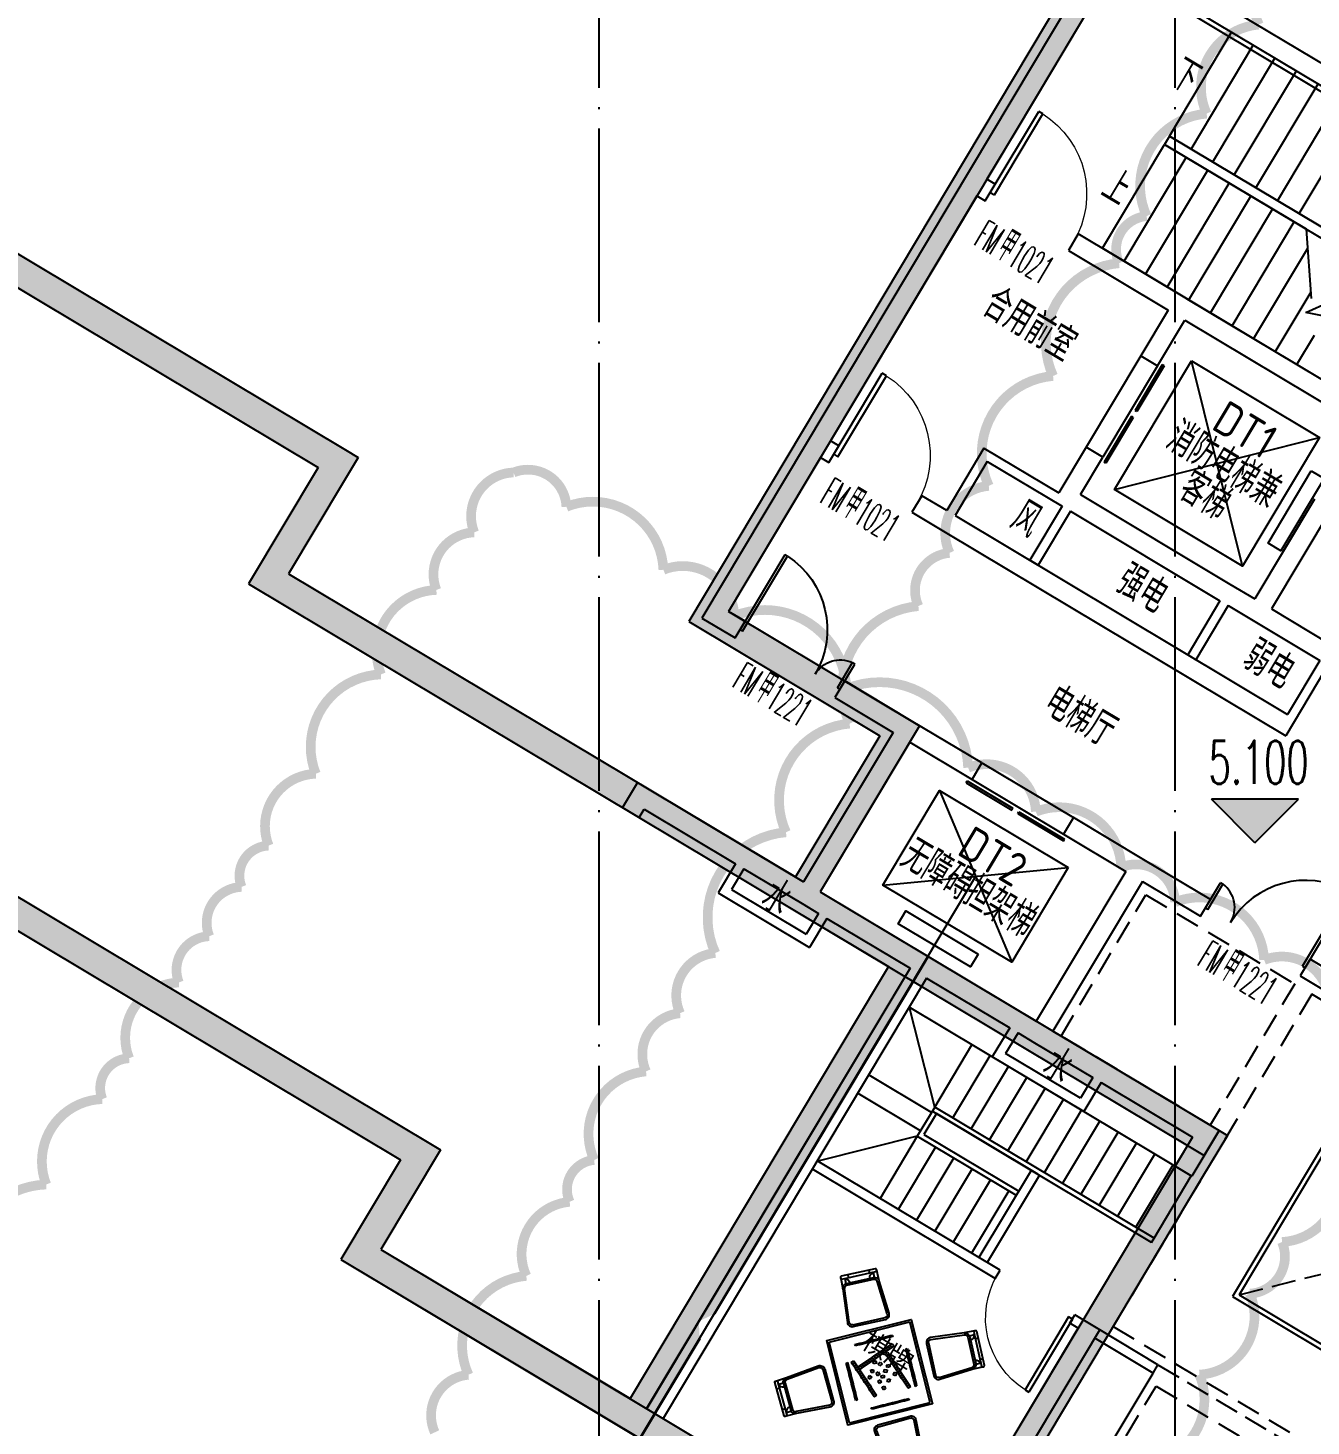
# Model space of a CAD drawing. Header units: millimetres. Extents: x 1337745 to 1642153, y -192803 to 266425.
# Drawn here: x 1389002 to 1402256, y 118229 to 132667 of the extents above; entities that cross this region are included whole.
import ezdxf
from ezdxf.enums import TextEntityAlignment as Align

# ---------------------------------------------------------------- set-up
doc = ezdxf.new("R2010")
doc.units = ezdxf.units.MM
doc.header["$LTSCALE"] = 1000
doc.header["$MEASUREMENT"] = 0
for name, pattern in [('__附着_A09-停车位、行车流线模块_TEN24RUY_设计区$0$DASH', [0.35, 0.25, -0.1]), ('DASH', [0.35, 0.25, -0.1]), ('DOTE', [2.42, 2, -0.2, 0.02, -0.2]), ('HIDDEN', [0.375, 0.25, -0.125]), ('HIDDEN2', [4.7625, 3.175, -1.5875])]:
    doc.linetypes.add(name, pattern=pattern)
for name, color, linetype in [('__附着_A09-停车位、行车流线模块_TEN24RUY_设计区$0$STD-PARK', 103, '__附着_A09-停车位、行车流线模块_TEN24RUY_设计区$0$DASH'), ('A-BALCONY', 7, 'Continuous'), ('DIM_ELEV', 3, 'Continuous'), ('DIM_SYMB', 7, 'Continuous'), ('DOTE', 16, 'DOTE'), ('IE-FURN', 33, 'Continuous'), ('P-活动家具', 146, 'Continuous'), ('PUB_HATCH', 8, 'Continuous'), ('PUB_TEXT', 7, 'Continuous'), ('REF', 8, 'HIDDEN2'), ('Road', 4, 'Continuous'), ('STAIR', 61, 'Continuous'), ('WALL', 2, 'Continuous'), ('WINDOW', 4, 'Continuous'), ('WINDOW_TEXT', 7, 'Continuous'), ('文字标注', 255, 'Continuous'), ('砖墙', 30, 'Continuous')]:
    doc.layers.add(name, color=color, linetype=linetype)
doc.styles.add('_TCH_DIM', font='SIMPLEX.shx', dxfattribs={"width": 0.85, "bigfont": 'GBCBIG.shx'})
doc.styles.add('_TCH_WINDOW', font='SIMPLEX.shx', dxfattribs={"width": 0.6, "height": 3.5, "bigfont": 'GBCBIG.shx'})
doc.styles.add('DIM_FONT', font='SIMPLEX', dxfattribs={"width": 0.7, "bigfont": 'GBCBIG'})
doc.styles.get("Standard").update_dxf_attribs({"font": 'GBENOR', "bigfont": 'GBCBIG'})
doc.styles.add('黑体', font='SIMHEI.TTF')
doc.dimstyles.new('_TCH_ARCH&&100', dxfattribs={"dimtxt": 250, "dimasz": 100, "dimexe": 250, "dimexo": 300, "dimgap": 100, "dimtad": 1, "dimdec": 0, "dimzin": 0, "dimdsep": 46, "dimtxsty": 'DIM_FONT', "dimblk": 'ARCHTICK', "dimcen": 0.09, "dimclrt": 7, "dimazin": 2, "dimtfac": 1, "dimtdec": 0, "dimtix": 1, "dimtmove": 2, "dimatfit": 3, "dimfxl": 1, "dimtolj": 1, "dimtzin": 0, "dimarcsym": 0})

# ---------------------------------------------------------------- blocks, each defined once
blk = doc.blocks.new('_ArchTick')
at = {"color": 0, "linetype": 'ByBlock', "const_width": 0.4}
blk.add_lwpolyline([(-0.5, -0.5), (0.5, 0.5)], dxfattribs=at)
blk = doc.blocks.new('*D171')
at = {"layer": 'Defpoints', "color": 0, "transparency": 16777216}
for p in [(2875982, -688883, 0), (2872515, -692144), (2873134, -692617, 0)]:
    blk.add_point(p, dxfattribs=at)
at = {"layer": 'Road', "color": 0, "lineweight": -2, "transparency": 16777216}
for p, q in [((2875744, -688701), (2875164, -688259)), ((2875363, -688411), (2872515, -692144)), ((2872896, -692435), (2872316, -691993))]:
    blk.add_line(p, q, dxfattribs=at)
at = {"layer": 'Road', "color": 0, "lineweight": -2, "transparency": 16777216, "xscale": 100, "yscale": 100, "zscale": 100}
for p, rotation in [((2875363, -688411), 52.6597701482326), ((2872515, -692144), 232.6597701482326)]:
    blk.add_blockref('_ArchTick', p, dxfattribs=dict(at, rotation=rotation))
at = {"layer": 'Road', "color": 7, "transparency": 16777216, "insert": (2873760, -690141), "char_height": 250, "attachment_point": 5, "rotation": 52.6598, "style": 'DIM_FONT'}
blk.add_mtext('\\A1;4696', dxfattribs=at)
blk = doc.blocks.new('$DorLib2D$00000225')
at = {"color": 0}
for p, q in [((0.475, -0.001), (0.475, 0.752)), ((0.475, 0.752), (0.5, 0.752)), ((0.5, -0.001), (0.5, 0.752)), ((-0.5, 0), (-0.5, 0.252)), ((-0.475, 0.252), (-0.5, 0.252)), ((-0.475, 0), (-0.475, 0.252)), ((-0.475, 0), (-0.5, 0)), ((0.475, -0.001), (0.5, -0.001))]:
    blk.add_line(p, q, dxfattribs=at)
for centre, radius, start, end in [((0.505, -0.002), 0.755, 92.2493, 179.7238), ((-0.501, 0.003), 0.251, 359.7899, 84.0974)]:
    blk.add_arc(centre, radius, start, end, dxfattribs=at)
blk = doc.blocks.new('$DORLIB2D$00000127')
at = {"color": 0}
for points in [[(-0.533, 0.795), (-0.533, 0.69)], [(-0.033, 0.795), (-0.533, 0.795)], [(-0.033, 0.795), (-0.033, 0.69)], [(0.533, 0.795), (0.033, 0.795)], [(0.033, 0.795), (0.033, 0.69)], [(0.533, 0.795), (0.533, 0.69)], [(-0.033, 0.69), (-0.533, 0.69)], [(0.533, 0.69), (0.033, 0.69)], [(0.5, 0.5), (-0.5, 0.5)]]:
    blk.add_lwpolyline(points, dxfattribs=at)
blk = doc.blocks.new('$DorLib2D$00000001')
for p, q in [((0.45, 0.975), (0.5, 0.975)), ((0.45, 0), (0.45, 0.975)), ((0.5, 0), (0.5, 0.975)), ((0.5, 0), (0.45, 0))]:
    blk.add_line(p, q)
at = {"lineweight": 13}
blk.add_arc((0.475, 0), 0.975, 91.4693, 180, dxfattribs=at)
blk = doc.blocks.new('A$C36CD4CEC')
at = {"layer": 'DIM_SYMB'}
for points in [[(1390, -625, 0, 0, 0), (3170, -625, 80, 0, 0), (3470, -625, 0, 0, 0)], [(1390, -1975, 0, 0, 0), (3170, -1975, 80, 0, 0), (3470, -1975, 0, 0, 0)]]:
    blk.add_lwpolyline(points, format="xyseb", dxfattribs=at)
at = {"layer": 'STAIR'}
for p, q in [((1390, -1250), (1390, 0)), ((1650, -1250), (1650, 0)), ((1910, -1250), (1910, 0)), ((2170, -1250), (2170, 0)), ((2430, -1250), (2430, 0)), ((2690, -1250), (2690, 0)), ((2950, -1250), (2950, 0)), ((3981, -1250), (1390, -1250)), ((3097, -1350), (1390, -1350)), ((1390, -2600), (1390, -1350)), ((1650, -2600), (1650, -1350)), ((1910, -2600), (1910, -1350)), ((2170, -2600), (2170, -1350)), ((2430, -2600), (2430, -1350)), ((2690, -2600), (2690, -1350)), ((2950, -2600), (2950, -1350)), ((3511, -1936), (3097, -1350)), ((3210, -2600), (3210, -1510)), ((3533, -2092), (3686, -1871)), ((3470, -2600), (3470, -1878)), ((3700, -2030), (3533, -2092)), ((3730, -2600), (3730, -2245)), ((3981, -2600), (1390, -2600))]:
    blk.add_line(p, q, dxfattribs=at)
at = {"layer": 'WALL'}
for p, q in [((7400, 200), (-200, 200)), ((-200, 200), (-200, -8000)), ((0, 0), (7200, 0)), ((0, 0), (0, -2000)), ((1390, -1250), (5810, -1250)), ((1390, -1250), (1390, -1350)), ((1390, -1350), (5810, -1350)), ((0, -2000), (0, -2600)), ((100, -2600), (0, -2600)), ((100, -2800), (100, -2600)), ((2405, -2600), (1100, -2600)), ((1100, -2600), (1100, -2800)), ((2405, -2600), (4705, -2600)), ((0, -2800), (100, -2800)), ((0, -2800), (0, -5200)), ((1100, -2800), (2300, -2800)), ((2300, -2800), (2300, -3350)), ((2500, -3350), (2500, -2800)), ((2500, -2800), (4600, -2800)), ((2300, -3350), (2500, -3350)), ((4600, -3700), (4600, -4900)), ((4800, -3700), (4800, -4900)), ((2500, -4450), (2300, -4450)), ((2300, -4450), (2300, -5000)), ((2500, -4900), (2500, -4450)), ((2500, -4900), (4300, -4900)), ((4300, -4900), (4600, -4900)), ((4800, -4900), (5500, -4900)), ((1400, -5000), (1400, -5750)), ((1400, -5000), (2300, -5000)), ((5600, -5000), (5600, -5950)), ((1500, -5100), (1500, -5750)), ((1500, -5100), (2400, -5100)), ((2400, -5100), (2400, -5750)), ((2500, -5100), (4300, -5100)), ((2500, -5100), (2500, -5750)), ((4300, -5100), (4300, -5750)), ((4400, -5100), (4400, -5750)), ((4400, -5100), (4700, -5100)), ((4700, -5100), (5500, -5100)), ((5500, -5100), (5500, -5750)), ((0, -5200), (0, -5750)), ((100, -5750), (0, -5750)), ((100, -5950), (100, -5750)), ((1400, -5750), (1100, -5750)), ((1100, -5750), (1100, -5950)), ((1500, -5750), (5500, -5750)), ((2500, -5750), (2400, -5750)), ((4400, -5750), (4300, -5750)), ((0, -5950), (100, -5950)), ((0, -5950), (0, -7800)), ((1100, -5950), (1500, -5950)), ((1500, -5950), (5600, -5950)), ((200, -7800), (0, -7800)), ((200, -8000), (200, -7800)), ((2200, -7800), (1400, -7800)), ((1400, -7800), (1400, -8000)), ((3050, -7800), (2200, -7800)), ((3050, -8000), (3050, -7800)), ((5000, -7800), (4150, -7800)), ((4150, -7800), (4150, -8000)), ((5800, -7800), (5000, -7800)), ((5800, -8000), (5800, -7800)), ((7200, -7800), (7000, -7800)), ((7000, -7800), (7000, -8000)), ((-200, -8000), (200, -8000)), ((1400, -8000), (2100, -8000)), ((2100, -8000), (2100, -9800)), ((2300, -8000), (2300, -9800)), ((2300, -8000), (3050, -8000)), ((4150, -8000), (4900, -8000)), ((4900, -8000), (4900, -9800)), ((5100, -8000), (5100, -9800)), ((5100, -8000), (5800, -8000)), ((7000, -8000), (7400, -8000)), ((100, -9800), (1500, -9800)), ((100, -9800), (100, -10100)), ((1500, -9800), (2100, -9800)), ((2300, -9800), (2500, -9800)), ((2500, -9800), (3600, -9800)), ((3600, -9800), (4700, -9800)), ((4700, -9800), (4900, -9800)), ((5100, -9800), (5700, -9800)), ((5700, -9800), (7100, -9800)), ((7100, -10100), (7100, -9800)), ((100, -10100), (300, -10100)), ((300, -10000), (1400, -10000)), ((300, -10100), (300, -10000)), ((1400, -10000), (1400, -10350)), ((1500, -10000), (1500, -10250)), ((1500, -10000), (2200, -10000)), ((2200, -10000), (2400, -10000)), ((2400, -10000), (2400, -10250)), ((2500, -10000), (2500, -10350)), ((2500, -10000), (3500, -10000)), ((3700, -10000), (4700, -10000)), ((4700, -10000), (4700, -10350)), ((4800, -10000), (4800, -10250)), ((4800, -10000), (5000, -10000)), ((5000, -10000), (5700, -10000)), ((5700, -10000), (5700, -10250)), ((5800, -10000), (5800, -10350)), ((5800, -10000), (6900, -10000)), ((6900, -10000), (6900, -10100)), ((6900, -10100), (7100, -10100)), ((1500, -10250), (2400, -10250)), ((5700, -10250), (4800, -10250)), ((1400, -10350), (2500, -10350)), ((5800, -10350), (4700, -10350))]:
    blk.add_line(p, q, dxfattribs=at)
at = {"layer": 'WINDOW'}
for p, q in [((4316, -4675), (2776, -3125)), ((2776, -4675), (4316, -3125)), ((2300, -3350), (2300, -4450)), ((3050, -7800), (4150, -7800)), ((2820, -9409), (4370, -8269)), ((2820, -8269), (4370, -9409))]:
    blk.add_line(p, q, dxfattribs=at)
for points in [[(2776, -3125), (4316, -3125), (4316, -4675), (2776, -4675)], [(4421, -3465), (4576, -3465), (4576, -4335), (4421, -4335)], [(4370, -8269), (4370, -9409), (2820, -9409), (2820, -8269)], [(4030, -9514), (4030, -9669), (3160, -9669), (3160, -9514)]]:
    blk.add_lwpolyline(points, close=True, dxfattribs=at)
for name, p, xscale, yscale, zscale, rotation in [('$DorLib2D$00000001', (600, -2700), -1000, 1000, -1000, 359.9999999999932), ('$DORLIB2D$00000127', (2400, -3900), -1100.000000000116, 200.0000000001164, -1100.000000000116, 270), ('$DorLib2D$00000001', (600, -5850), -1000, 1000, -1000, 359.9999999999932), ('$DORLIB2D$00000127', (3600, -7900), 1100, 200.0000000001165, -1100, 180)]:
    blk.add_blockref(name, p, dxfattribs=dict(at, xscale=xscale, yscale=yscale, zscale=zscale, rotation=rotation))
for p, xscale, yscale, zscale in [((800, -7900), -1200, 1199.999999999884, -1200), ((6400, -7900), 1200, 1200, 1200)]:
    blk.add_blockref('$DorLib2D$00000225', p, dxfattribs=dict(at, xscale=xscale, yscale=yscale, zscale=zscale))
at = {"layer": 'A-BALCONY', "char_height": 350}
for s, insert, width, attachment_point in [('DT1', (3296, -3274), 1805.59, 1), ('合用前室', (646, -3480), 1805.59, 1), ('消防电梯兼', (2983, -3691), 1805.59, 1), ('客梯', (3360, -4068), 1805.59, 1), ('强电', (3297, -5223), 1805.59, 1), ('弱电', (4821, -5223), 1805.59, 1), ('风', (2026, -5223), 1805.59, 1), ('电梯厅', (3297, -6687), 1805.59, 1), ('DT2', (3296, -8394), 1805.59, 1), ('无障碍担架梯', (2842, -8800), 1805.59, 1), ('水', (2072, -9905), 621.82, 3), ('水', (5207, -9905), 621.82, 1)]:
    blk.add_mtext(s, dxfattribs=dict(at, insert=insert, width=width, attachment_point=attachment_point))
at = {"layer": 'PUB_TEXT', "style": '_TCH_DIM'}
for s, p in [('下', (1095, -800)), ('上', (1076, -2150))]:
    blk.add_text(s, height=338, rotation=360, dxfattribs=at).set_placement(p)
at = {"layer": 'WINDOW_TEXT', "style": '_TCH_WINDOW'}
for s, height, width, p in [('FM', 297.5, 0.423529, (217, -3250)), ('甲', 338, 0.6, (469, -3250)), ('1021', 297.5, 0.423529, (617, -3250)), ('FM', 297.5, 0.423529, (217, -6350)), ('甲', 338, 0.6, (469, -6350)), ('1021', 297.5, 0.423529, (617, -6350)), ('FM', 297.5, 0.423529, (417, -8450)), ('甲', 338, 0.6, (669, -8450)), ('1221', 297.5, 0.423529, (817, -8450)), ('FM', 297.5, 0.423529, (6017, -8450)), ('甲', 338, 0.6, (6269, -8450)), ('1221', 297.5, 0.423529, (6417, -8450))]:
    blk.add_text(s, height=height, rotation=360, dxfattribs=dict(at, width=width)).set_placement(p)
blk = doc.blocks.new('A$C7F2562B0')
at = {"layer": 'IE-FURN', "linetype": 'DASH'}
for p, q in [((4939, -2250), (2840, -150)), ((5289, -3300), (2489, -3300))]:
    blk.add_line(p, q, dxfattribs=at)
at = {"layer": 'IE-FURN'}
blk.add_line((5289, -7200), (5289, -3400), dxfattribs=at)
at = {"layer": 'IE-FURN', "elevation": 0}
for points in [[(4989, -2300), (2790, -2300), (2790, -100), (4989, -100)], [(4939, -2250), (2840, -2250), (2840, -150), (4939, -150)]]:
    blk.add_lwpolyline(points, close=True, dxfattribs=at)
at = {"layer": 'REF', "linetype": 'HIDDEN', "elevation": 0}
for points in [[(5889, -3200), (1890, -3200), (1890, 800), (5889, 800)], [(6095, -900), (7889, -900), (7889, 800), (6095, 800)], [(5193, -3500), (1890, -3500), (1890, -7100), (5193, -7100)]]:
    blk.add_lwpolyline(points, close=True, dxfattribs=at)
at = {"layer": 'WALL'}
for p, q in [((5289, -3300), (5989, -3300)), ((5289, -3400), (5289, -3300)), ((5289, -3400), (5989, -3400))]:
    blk.add_line(p, q, dxfattribs=at)
blk = doc.blocks.new('A$C79206682')
at = {"layer": 'IE-FURN', "color": 8}
for p, q in [((-623, 220), (-871, -42)), ((-610, 157), (-806, -50)), ((-693, 190), (-671, 169)), ((-644, 198), (-605, 161)), ((-280, -74), (-555, 146)), ((242, -77), (504, 158)), ((751, -39), (544, 157)), ((588, 216), (552, 178)), ((765, -24), (558, 172)), ((828, -11), (566, 237)), ((638, 211), (617, 189)), ((-845, 30), (-823, 9)), ((-595, 143), (-791, -64)), ((806, 10), (769, -29)), ((798, 59), (777, 37)), ((-850, -20), (-812, -56)), ((-557, -366), (-792, -104)), ((-608, -636), (0, -28)), ((-277, -118), (-513, -366)), ((608, -636), (0, -28)), ((490, -357), (242, -121)), ((534, -354), (754, -79)), ((-118, -278), (-136, -296)), ((-108, -289), (-118, -278)), ((83, -238), (72, -248)), ((72, -248), (90, -266)), ((101, -255), (83, -238)), ((90, -266), (101, -255)), ((101, -255), (90, -266)), ((90, -266), (108, -284)), ((118, -273), (101, -255)), ((108, -284), (118, -273)), ((118, -273), (108, -284)), ((108, -284), (125, -301)), ((136, -291), (118, -273)), ((-260, -420), (-278, -437)), ((-267, -448), (-249, -430)), ((-242, -402), (-260, -420)), ((-249, -430), (-260, -420)), ((-260, -420), (-249, -430)), ((-249, -430), (-232, -413)), ((-224, -384), (-242, -402)), ((-232, -413), (-242, -402)), ((-242, -402), (-232, -413)), ((-232, -413), (-214, -395)), ((-207, -367), (-224, -384)), ((-214, -395), (-224, -384)), ((-224, -384), (-214, -395)), ((-214, -395), (-196, -377)), ((-189, -349), (-207, -367)), ((-196, -377), (-207, -367)), ((-207, -367), (-196, -377)), ((-196, -377), (-179, -360)), ((-171, -331), (-189, -349)), ((-179, -360), (-189, -349)), ((-189, -349), (-179, -360)), ((-179, -360), (-161, -342)), ((-154, -314), (-171, -331)), ((-161, -342), (-171, -331)), ((-171, -331), (-161, -342)), ((-161, -342), (-143, -324)), ((-136, -296), (-154, -314)), ((-143, -324), (-154, -314)), ((-154, -314), (-143, -324)), ((-143, -324), (-125, -307)), ((-125, -307), (-136, -296)), ((-136, -296), (-125, -307)), ((-125, -307), (-108, -289)), ((12, -426), (-11, -437)), ((34, -415), (12, -426)), ((12, -426), (25, -453)), ((25, -453), (12, -426)), ((41, -316), (14, -328)), ((14, -328), (24, -351)), ((51, -339), (24, -351)), ((24, -351), (51, -339)), ((24, -351), (35, -374)), ((47, -442), (34, -415)), ((62, -361), (35, -374)), ((35, -374), (62, -361)), ((35, -374), (45, -397)), ((51, -339), (41, -316)), ((72, -384), (45, -397)), ((45, -397), (72, -384)), ((45, -397), (56, -419)), ((62, -361), (51, -339)), ((83, -407), (56, -419)), ((56, -419), (83, -407)), ((56, -419), (66, -442)), ((72, -384), (62, -361)), ((93, -429), (66, -442)), ((66, -442), (93, -429)), ((83, -407), (72, -384)), ((93, -429), (83, -407)), ((104, -452), (93, -429)), ((125, -301), (136, -291)), ((136, -291), (125, -301)), ((125, -301), (143, -319)), ((154, -308), (136, -291)), ((143, -319), (154, -308)), ((154, -308), (143, -319)), ((143, -319), (161, -337)), ((171, -326), (154, -308)), ((161, -337), (171, -326)), ((171, -326), (161, -337)), ((161, -337), (178, -354)), ((189, -344), (171, -326)), ((178, -354), (189, -344)), ((189, -344), (178, -354)), ((178, -354), (196, -372)), ((207, -361), (189, -344)), ((196, -372), (207, -361)), ((207, -361), (196, -372)), ((196, -372), (214, -390)), ((224, -379), (207, -361)), ((214, -390), (224, -379)), ((224, -379), (214, -390)), ((214, -390), (231, -407)), ((242, -397), (224, -379)), ((231, -407), (242, -397)), ((242, -397), (231, -407)), ((231, -407), (249, -425)), ((260, -414), (242, -397)), ((249, -425), (260, -414)), ((260, -414), (249, -425)), ((249, -425), (267, -443)), ((277, -432), (260, -414)), ((267, -443), (277, -432)), ((277, -432), (267, -443)), ((295, -450), (277, -432)), ((-384, -543), (-401, -561)), ((-401, -561), (-391, -572)), ((-391, -572), (-373, -554)), ((-366, -526), (-384, -543)), ((-373, -554), (-384, -543)), ((-384, -543), (-373, -554)), ((-373, -554), (-355, -536)), ((-348, -508), (-366, -526)), ((-355, -536), (-366, -526)), ((-366, -526), (-355, -536)), ((-355, -536), (-338, -519)), ((-331, -490), (-348, -508)), ((-338, -519), (-348, -508)), ((-348, -508), (-338, -519)), ((-338, -519), (-320, -501)), ((-313, -473), (-331, -490)), ((-320, -501), (-331, -490)), ((-331, -490), (-320, -501)), ((-304, -577), (-326, -588)), ((-320, -501), (-302, -483)), ((-295, -455), (-313, -473)), ((-302, -483), (-313, -473)), ((-313, -473), (-302, -483)), ((-281, -566), (-304, -577)), ((-304, -577), (-291, -604)), ((-291, -604), (-304, -577)), ((-302, -483), (-285, -466)), ((-278, -437), (-295, -455)), ((-285, -466), (-295, -455)), ((-295, -455), (-285, -466)), ((-285, -466), (-267, -448)), ((-259, -555), (-281, -566)), ((-281, -566), (-268, -593)), ((-268, -593), (-281, -566)), ((-267, -448), (-278, -437)), ((-278, -437), (-267, -448)), ((-236, -545), (-259, -555)), ((-259, -555), (-246, -582)), ((-246, -582), (-259, -555)), ((-246, -582), (-223, -572)), ((-214, -534), (-236, -545)), ((-236, -545), (-223, -572)), ((-223, -572), (-236, -545)), ((-223, -572), (-201, -561)), ((-191, -523), (-214, -534)), ((-214, -534), (-201, -561)), ((-201, -561), (-214, -534)), ((-201, -561), (-178, -550)), ((-169, -512), (-191, -523)), ((-191, -523), (-178, -550)), ((-178, -550), (-191, -523)), ((-178, -550), (-156, -539)), ((-146, -501), (-169, -512)), ((-169, -512), (-156, -539)), ((-156, -539), (-169, -512)), ((-156, -552), (-159, -582)), ((-156, -539), (-133, -528)), ((-131, -555), (-156, -552)), ((-124, -491), (-146, -501)), ((-146, -501), (-133, -528)), ((-133, -528), (-146, -501)), ((-134, -585), (-131, -555)), ((-133, -528), (-111, -518)), ((-101, -480), (-124, -491)), ((-124, -491), (-111, -518)), ((-111, -518), (-124, -491)), ((-111, -518), (-88, -507)), ((-78, -469), (-101, -480)), ((-101, -480), (-88, -507)), ((-88, -507), (-101, -480)), ((-88, -507), (-66, -496)), ((-56, -458), (-78, -469)), ((-78, -469), (-66, -496)), ((-66, -496), (-78, -469)), ((-66, -496), (-43, -485)), ((-54, -576), (-64, -599)), ((-45, -515), (-63, -533)), ((-63, -533), (-41, -554)), ((-33, -447), (-56, -458)), ((-56, -458), (-43, -485)), ((-43, -485), (-56, -458)), ((-27, -588), (-54, -576)), ((-24, -536), (-45, -515)), ((-43, -485), (-20, -474)), ((-41, -554), (-24, -536)), ((-11, -437), (-33, -447)), ((-33, -447), (-20, -474)), ((-20, -474), (-33, -447)), ((-20, -474), (2, -464)), ((-11, -437), (2, -464)), ((2, -464), (-11, -437)), ((2, -464), (25, -453)), ((46, -541), (22, -549)), ((22, -549), (31, -577)), ((25, -453), (47, -442)), ((31, -577), (55, -570)), ((55, -570), (46, -541)), ((66, -442), (76, -465)), ((104, -452), (76, -465)), ((76, -465), (104, -452)), ((76, -465), (87, -487)), ((95, -553), (77, -571)), ((77, -571), (98, -592)), ((114, -475), (87, -487)), ((87, -487), (114, -475)), ((87, -487), (97, -510)), ((116, -574), (95, -553)), ((125, -498), (97, -510)), ((97, -510), (125, -498)), ((97, -510), (108, -533)), ((98, -592), (116, -574)), ((114, -475), (104, -452)), ((135, -520), (108, -533)), ((108, -533), (135, -520)), ((108, -533), (118, -556)), ((125, -498), (114, -475)), ((145, -543), (118, -556)), ((118, -556), (145, -543)), ((118, -556), (129, -578)), ((135, -520), (125, -498)), ((156, -566), (129, -578)), ((129, -578), (156, -566)), ((145, -543), (135, -520)), ((156, -566), (145, -543)), ((166, -588), (156, -566)), ((267, -443), (284, -460)), ((284, -460), (295, -450)), ((295, -450), (284, -460)), ((284, -460), (302, -478)), ((313, -467), (295, -450)), ((302, -478), (313, -467)), ((313, -467), (302, -478)), ((302, -478), (320, -496)), ((330, -485), (313, -467)), ((320, -496), (330, -485)), ((330, -485), (320, -496)), ((320, -496), (338, -513)), ((348, -503), (330, -485)), ((338, -513), (348, -503)), ((348, -503), (338, -513)), ((338, -513), (355, -531)), ((366, -520), (348, -503)), ((355, -531), (366, -520)), ((0, -1245), (-608, -636)), ((-397, -714), (-408, -724)), ((-380, -731), (-397, -714)), ((-326, -588), (-349, -599)), ((-349, -599), (-336, -626)), ((-336, -626), (-349, -599)), ((-336, -626), (-314, -615)), ((-326, -588), (-314, -615)), ((-314, -615), (-326, -588)), ((-314, -615), (-291, -604)), ((-291, -604), (-268, -593)), ((-268, -593), (-246, -582)), ((-159, -582), (-134, -585)), ((-132, -642), (-141, -671)), ((-141, -671), (-117, -678)), ((-108, -649), (-132, -642)), ((-117, -678), (-108, -649)), ((-53, -639), (-70, -656)), ((-70, -656), (-49, -677)), ((-46, -700), (-68, -711)), ((-68, -711), (-55, -738)), ((-64, -599), (-37, -611)), ((-32, -660), (-53, -639)), ((-49, -677), (-32, -660)), ((-32, -727), (-46, -700)), ((-37, -611), (-27, -588)), ((15, -641), (-12, -655)), ((-12, -655), (0, -677)), ((0, -1245), (608, -636)), ((0, -677), (27, -663)), ((27, -663), (15, -641)), ((71, -718), (46, -719)), ((46, -719), (47, -749)), ((69, -646), (52, -671)), ((52, -671), (74, -685)), ((90, -660), (69, -646)), ((72, -748), (71, -718)), ((74, -685), (90, -660)), ((129, -578), (139, -601)), ((166, -588), (139, -601)), ((139, -601), (166, -588)), ((139, -601), (150, -624)), ((177, -611), (150, -624)), ((150, -624), (177, -611)), ((150, -624), (160, -646)), ((187, -634), (160, -646)), ((160, -646), (187, -634)), ((160, -646), (170, -669)), ((177, -611), (166, -588)), ((198, -657), (170, -669)), ((170, -669), (198, -657)), ((170, -669), (181, -692)), ((187, -634), (177, -611)), ((200, -715), (177, -726)), ((208, -679), (181, -692)), ((181, -692), (208, -679)), ((181, -692), (191, -715)), ((198, -657), (187, -634)), ((219, -702), (191, -715)), ((191, -715), (219, -702)), ((208, -679), (198, -657)), ((223, -704), (200, -715)), ((213, -742), (200, -715)), ((200, -715), (213, -742)), ((219, -702), (208, -679)), ((245, -693), (223, -704)), ((235, -731), (223, -704)), ((223, -704), (235, -731)), ((235, -731), (258, -720)), ((268, -682), (245, -693)), ((258, -720), (245, -693)), ((245, -693), (258, -720)), ((258, -720), (281, -709)), ((290, -672), (268, -682)), ((281, -709), (268, -682)), ((268, -682), (281, -709)), ((281, -709), (303, -699)), ((303, -699), (290, -672)), ((334, -720), (316, -738)), ((344, -731), (334, -720)), ((-408, -724), (-390, -742)), ((-380, -731), (-390, -742)), ((-390, -742), (-380, -731)), ((-390, -742), (-373, -760)), ((-362, -749), (-380, -731)), ((-362, -749), (-373, -760)), ((-373, -760), (-362, -749)), ((-373, -760), (-355, -777)), ((-344, -767), (-362, -749)), ((-344, -767), (-355, -777)), ((-355, -777), (-344, -767)), ((-355, -777), (-337, -795)), ((-327, -784), (-344, -767)), ((-327, -784), (-337, -795)), ((-337, -795), (-327, -784)), ((-337, -795), (-320, -813)), ((-309, -802), (-327, -784)), ((-309, -802), (-320, -813)), ((-320, -813), (-309, -802)), ((-320, -813), (-302, -830)), ((-291, -820), (-309, -802)), ((-291, -820), (-302, -830)), ((-302, -830), (-291, -820)), ((-302, -830), (-284, -848)), ((-274, -837), (-291, -820)), ((-274, -837), (-284, -848)), ((-284, -848), (-274, -837)), ((-284, -848), (-267, -866)), ((-256, -855), (-274, -837)), ((-256, -855), (-267, -866)), ((-267, -866), (-256, -855)), ((-267, -866), (-249, -883)), ((-238, -873), (-256, -855)), ((-117, -732), (-141, -751)), ((-141, -751), (-126, -771)), ((-126, -771), (-102, -752)), ((-102, -752), (-117, -732)), ((-71, -844), (-93, -855)), ((-80, -882), (-93, -855)), ((-93, -855), (-80, -882)), ((-48, -834), (-71, -844)), ((-58, -871), (-71, -844)), ((-71, -844), (-58, -871)), ((-58, -871), (-35, -861)), ((-55, -738), (-32, -727)), ((-25, -823), (-48, -834)), ((-35, -861), (-48, -834)), ((-48, -834), (-35, -861)), ((-35, -861), (-12, -850)), ((-3, -812), (-25, -823)), ((-12, -850), (-25, -823)), ((-25, -823), (-12, -850)), ((-12, -850), (10, -839)), ((20, -801), (-3, -812)), ((10, -839), (-3, -812)), ((-3, -812), (10, -839)), ((10, -839), (33, -828)), ((42, -790), (20, -801)), ((33, -828), (20, -801)), ((20, -801), (33, -828)), ((33, -828), (55, -817)), ((65, -780), (42, -790)), ((55, -817), (42, -790)), ((42, -790), (55, -817)), ((47, -749), (72, -748)), ((55, -817), (78, -807)), ((87, -769), (65, -780)), ((78, -807), (65, -780)), ((65, -780), (78, -807)), ((78, -807), (100, -796)), ((110, -758), (87, -769)), ((100, -796), (87, -769)), ((87, -769), (100, -796)), ((100, -796), (123, -785)), ((132, -747), (110, -758)), ((123, -785), (110, -758)), ((110, -758), (123, -785)), ((123, -785), (145, -774)), ((155, -736), (132, -747)), ((145, -774), (132, -747)), ((132, -747), (145, -774)), ((145, -774), (168, -763)), ((177, -726), (155, -736)), ((168, -763), (155, -736)), ((155, -736), (168, -763)), ((168, -763), (190, -753)), ((192, -862), (174, -879)), ((190, -753), (177, -726)), ((177, -726), (190, -753)), ((190, -753), (213, -742)), ((210, -844), (192, -862)), ((192, -862), (203, -872)), ((203, -872), (192, -862)), ((203, -872), (220, -855)), ((228, -826), (210, -844)), ((210, -844), (220, -855)), ((220, -855), (210, -844)), ((213, -742), (235, -731)), ((220, -855), (238, -837)), ((245, -809), (228, -826)), ((228, -826), (238, -837)), ((238, -837), (228, -826)), ((238, -837), (256, -819)), ((263, -791), (245, -809)), ((245, -809), (256, -819)), ((256, -819), (245, -809)), ((256, -819), (273, -802)), ((281, -773), (263, -791)), ((263, -791), (273, -802)), ((273, -802), (263, -791)), ((273, -802), (291, -784)), ((298, -756), (281, -773)), ((281, -773), (291, -784)), ((291, -784), (281, -773)), ((291, -784), (309, -766)), ((316, -738), (298, -756)), ((298, -756), (309, -766)), ((309, -766), (298, -756)), ((309, -766), (327, -749)), ((316, -738), (327, -749)), ((327, -749), (316, -738)), ((327, -749), (344, -731)), ((-559, -879), (-794, -1140)), ((-280, -1126), (-515, -878)), ((-238, -873), (-249, -883)), ((-249, -883), (-238, -873)), ((-249, -883), (-231, -901)), ((-221, -890), (-238, -873)), ((-221, -890), (-231, -901)), ((-231, -901), (-221, -890)), ((-231, -901), (-213, -919)), ((-203, -908), (-221, -890)), ((-203, -908), (-213, -919)), ((-213, -919), (-203, -908)), ((-213, -919), (-196, -936)), ((-185, -926), (-203, -908)), ((-185, -926), (-196, -936)), ((-196, -936), (-185, -926)), ((-196, -936), (-178, -954)), ((-168, -943), (-185, -926)), ((-168, -943), (-178, -954)), ((-178, -954), (-168, -943)), ((-178, -954), (-160, -972)), ((-150, -961), (-168, -943)), ((-150, -961), (-160, -972)), ((-160, -972), (-150, -961)), ((-160, -972), (-143, -989)), ((-132, -979), (-150, -961)), ((-132, -979), (-143, -989)), ((-143, -989), (-132, -979)), ((-143, -989), (-125, -1007)), ((-114, -996), (-132, -979)), ((-125, -1007), (-114, -996)), ((-80, -882), (-58, -871)), ((68, -985), (51, -1003)), ((51, -1003), (61, -1014)), ((61, -1014), (79, -996)), ((86, -968), (68, -985)), ((68, -985), (79, -996)), ((79, -996), (68, -985)), ((79, -996), (97, -978)), ((104, -950), (86, -968)), ((86, -968), (97, -978)), ((97, -978), (86, -968)), ((97, -978), (114, -961)), ((121, -932), (104, -950)), ((104, -950), (114, -961)), ((114, -961), (104, -950)), ((114, -961), (132, -943)), ((139, -915), (121, -932)), ((121, -932), (132, -943)), ((132, -943), (121, -932)), ((132, -943), (150, -925)), ((157, -897), (139, -915)), ((139, -915), (150, -925)), ((150, -925), (139, -915)), ((150, -925), (167, -908)), ((174, -879), (157, -897)), ((157, -897), (167, -908)), ((167, -908), (157, -897)), ((167, -908), (185, -890)), ((174, -879), (185, -890)), ((185, -890), (174, -879)), ((185, -890), (203, -872)), ((518, -914), (270, -1149)), ((562, -917), (782, -1191)), ((-625, -1464), (-873, -1202)), ((-853, -1224), (-815, -1188)), ((-847, -1274), (-825, -1253)), ((-612, -1401), (-808, -1195)), ((-598, -1387), (-794, -1181)), ((-283, -1170), (-557, -1390)), ((270, -1193), (532, -1428)), ((779, -1232), (573, -1428)), ((793, -1246), (587, -1442)), ((856, -1259), (594, -1507)), ((834, -1280), (798, -1241)), ((-696, -1434), (-674, -1413)), ((-646, -1442), (-607, -1406)), ((826, -1330), (805, -1308)), ((616, -1487), (580, -1449)), ((666, -1481), (645, -1459))]:
    blk.add_line(p, q, dxfattribs=at)
at = {"layer": 'IE-FURN'}
for points in [[(-268, -59, -0.43876), (-263, -132), (-498, -380, -0.437743), (-571, -379), (-806, -118), (-885, -43), (-893, -35, -0.414214), (-893, -21), (-645, 241, -0.414214), (-631, 241), (-623, 234), (-542, 161)], [(549, -366, -0.43876), (476, -371), (228, -136, -0.437743), (229, -63), (490, 172), (565, 251), (573, 259, -0.414214), (587, 259), (849, 11, -0.414214), (849, -3), (842, -11), (769, -92)], [(-270, -1186, 0.43876), (-265, -1112), (-500, -864, 0.437743), (-574, -865), (-809, -1127), (-887, -1202), (-895, -1209, 0.414214), (-895, -1223), (-647, -1485, 0.414214), (-633, -1485), (-625, -1478), (-544, -1406)], [(578, -904, 0.43876), (504, -899), (256, -1134, 0.437743), (257, -1208), (519, -1443), (594, -1521), (601, -1529, 0.414214), (615, -1529), (877, -1281, 0.414214), (877, -1267), (870, -1259), (798, -1178)]]:
    blk.add_lwpolyline(points, format="xyb", close=True, dxfattribs=at)
blk.add_lwpolyline([(-636, -636), (0, -1273), (636, -636), (0, 0)], close=True, dxfattribs=at)
at = {"layer": 'IE-FURN', "color": 8}
for centre, radius, start, end in [((-604, 163), 46, 139.4053, 226.1346), ((-630, 227), 10.3, 317.2569, 44.9822), ((-574, 122), 50, 51.2791, 136.5194), ((-574, 122), 30, 51.2791, 136.5194), ((524, 135), 50, 46.5194, 129.7172), ((524, 135), 30, 46.5194, 131.9552), ((573, 244), 10, 147.3573, 226.5194), ((551, 178), 46, 319.7901, 46.5194), ((771, -30), 46, 49.4053, 136.1346), ((-878, -35), 10, 237.3573, 316.5194), ((-812, -57), 46, 49.7901, 136.5194), ((-769, -84), 50, 136.5194, 219.7172), ((-769, -84), 30, 136.5194, 221.9552), ((-299, -98), 30, 316.5194, 51.2791), ((262, -100), 30, 131.9552, 226.5194), ((730, -60), 30, 321.2791, 46.5194), ((730, -60), 50, 321.2791, 46.5194), ((835, -4), 10.3, 227.2569, 314.9822), ((-534, -346), 30, 221.9552, 316.5194), ((510, -335), 30, 226.5194, 321.2791), ((-537, -899), 30, 43.4806, 138.0449), ((539, -935), 30, 38.7209, 133.4806), ((-772, -1160), 50, 140.2829, 223.4806), ((-772, -1160), 30, 138.0449, 223.4806), ((-302, -1147), 30, 308.7209, 43.4806), ((291, -1171), 30, 133.4806, 228.0449), ((-881, -1209), 10, 43.4806, 122.6428), ((-814, -1187), 46, 223.4806, 310.2099), ((799, -1241), 46, 223.8655, 310.5948), ((759, -1210), 30, 313.4806, 38.7209), ((759, -1210), 50, 313.4806, 38.7209), ((863, -1267), 10.3, 45.0179, 132.7432), ((-607, -1407), 46, 133.8655, 220.5948), ((-576, -1367), 50, 223.4806, 308.7209), ((-576, -1367), 30, 223.4806, 308.7209), ((552, -1406), 50, 230.2829, 313.4806), ((552, -1406), 30, 228.0449, 313.4806), ((579, -1448), 46, 313.4806, 40.2099), ((-633, -1471), 10.3, 315.0179, 42.7432), ((601, -1515), 10, 133.4806, 212.6428)]:
    blk.add_arc(centre, radius, start, end, dxfattribs=at)
blk = doc.blocks.new('A$C514326FF')
at = {"layer": 'P-活动家具'}
for p, q in [((-43645.3, 5200), (-44395.3, 5950)), ((-43645.3, 5200), (-43645.3, 5950)), ((-43425.3, 5200), (-43425.3, 5950)), ((-43205.3, 5200), (-43205.3, 5950)), ((-42985.3, 5200), (-42985.3, 5950)), ((-43645.3, 5200), (-43645.3, 4850.1)), ((-43645.3, 5135), (-44395.3, 5135)), ((-43595.3, 5150), (-43595.3, 4900.1)), ((-43645.3, 4915), (-44395.3, 4915)), ((-43645.3, 4850.1), (-44395.3, 4100.1)), ((-43645.3, 4850.1), (-43645.3, 4100.1)), ((-43425.3, 4850.1), (-43425.3, 4100.1)), ((-43205.3, 4850.1), (-43205.3, 4100.1)), ((-42985.3, 4850.1), (-42985.3, 4100.1))]:
    blk.add_line(p, q, dxfattribs=at)
at = {"layer": '砖墙', "linetype": 'ByBlock'}
for p, q in [((-44600, 6300), (-44600, 1000)), ((-44600, 6300), (-44600, 1000)), ((-44599.9, 6300), (-44599.9, 1000)), ((-44599.9, 6300), (-44599.9, 1000)), ((-44400, 6300), (-44400, 1000)), ((-44400, 6300), (-44400, 1000)), ((-44399.9, 6300), (-44399.9, 1000)), ((-44399.9, 6300), (-44399.9, 1000))]:
    blk.add_line(p, q, dxfattribs=at)
at = {"layer": '砖墙', "xscale": -1, "rotation": 9.262083746225863e-09}
blk.add_blockref('A$C7F2562B0', (-35010.7, 7400), dxfattribs=at)
at = {"layer": 'P-活动家具'}
for p, q in [((-41005.3, 5950), (-44399.9, 5950)), ((-42765.3, 5200), (-42765.3, 5950)), ((-42545.3, 5200), (-42545.3, 5950)), ((-42325.3, 5200), (-42325.3, 5950)), ((-42105.3, 5200), (-42105.3, 5950)), ((-41885.3, 5200), (-41885.3, 5950)), ((-41665.3, 5200), (-41665.3, 5950)), ((-41445.3, 5200), (-41445.3, 5950)), ((-41225.3, 5200), (-41225.3, 5950)), ((-41005.3, 5200), (-41005.3, 5950)), ((-41005.3, 5200), (-43645.3, 5200)), ((-41005.3, 5150), (-41005.3, 5200)), ((-41005.3, 5150), (-43645.3, 5150)), ((-42375.3, 5150), (-43595.3, 5150)), ((-43645.3, 4850.1), (-42454.5, 4850.1)), ((-43595.3, 4900.1), (-42454.5, 4900.1)), ((-42765.3, 4850.1), (-42765.3, 4100.1)), ((-42545.3, 4850.1), (-42545.3, 4100.1))]:
    blk.add_line(p, q, dxfattribs=at)
at = {"layer": '砖墙'}
for p, q in [((-42299.9, 6500), (-40999.9, 6500)), ((-40999.9, 6500), (-40999.9, 5950)), ((-42299.9, 6300), (-41199.9, 6300)), ((-41199.9, 6300), (-41199.9, 5950)), ((-41199.9, 5950), (-40999.9, 5950)), ((-42199.9, 4000.1), (-42199.9, 4100.1)), ((-41299.9, 4000.1), (-41299.9, 4100.1)), ((-40999.9, 2500), (-40999.9, 4100.1)), ((-41199.9, 2500), (-41199.9, 4000.1))]:
    blk.add_line(p, q, dxfattribs=at)
at = {"layer": '砖墙', "linetype": 'ByBlock'}
for p, q in [((-42454.5, 5150), (-42454.5, 4100.1)), ((-42354.5, 5150), (-42354.5, 4100.1)), ((-42199.9, 4100.1), (-44399.9, 4100.1)), ((-40999.9, 4100.1), (-41299.9, 4100.1)), ((-42199.9, 4000.1), (-44399.9, 4000.1)), ((-41199.9, 4000.1), (-41299.9, 4000.1))]:
    blk.add_line(p, q, dxfattribs=at)
at = {"layer": 'IE-FURN', "xscale": -1, "rotation": 9.262083746225863e-09}
blk.add_blockref('A$C79206682', (-42727.3, 3193.1, 0), dxfattribs=at)
at = {"layer": 'WINDOW', "xscale": -900.0000000000007, "yscale": 900.0000000000007, "zscale": -900.0000000000007, "rotation": 180.0000000091842}
blk.add_blockref('$DorLib2D$00000001', (-41749.9, 4050.1), dxfattribs=at)
at = {"layer": '文字标注', "color": 0, "ltscale": 0.3, "style": '黑体'}
blk.add_text('棋牌', height=201.6, rotation=0, dxfattribs=at).set_placement((-42762.3, 2788.9, 0), align=Align.MIDDLE)

msp = doc.modelspace()

# ---------------------------------------------------------------- hatches: boundary and pattern name
at = {"layer": 'DIM_ELEV'}
msp.add_hatch(color=256, dxfattribs=at).paths.add_polyline_path([(1401676.5, 124252.8), (1402126.5, 124702.8), (1401226.5, 124702.8)])
at = {"layer": 'PUB_HATCH'}
for points in [[(1375631.4, 138142.4), (1375422.7, 138042.4), (1392000.2, 128128.1), (1392180.3, 128137), (1392283, 128308.6), (1376007.2, 138042.4)], [(1370657.3, 134250.9), (1392851.1, 120977.6), (1393262.6, 121081.1), (1370811.3, 134508.3)], [(1400344.9, 133507.7), (1399933.5, 133404.2), (1395827.3, 126538.4), (1396238.8, 126641.9)], [(1400344.9, 133507.7), (1399933.5, 133404.2), (1395827.3, 126538.4), (1396238.8, 126641.9)], [(1392180.3, 128137), (1392257.7, 127974.1), (1392411.7, 128231.6), (1392283, 128308.6)], [(1392180.3, 128137), (1392257.7, 127974.1), (1392411.7, 128231.6), (1392283, 128308.6)], [(1392180.3, 128137), (1392000.2, 128128.1), (1391281.7, 126926.6), (1391693.1, 127030.1), (1392257.7, 127974.1)], [(1392180.3, 128137), (1392000.2, 128128.1), (1391281.7, 126926.6), (1391693.1, 127030.1), (1392257.7, 127974.1)], [(1391693.1, 127030.1), (1391281.7, 126926.6), (1396903.6, 123564.4), (1397006.2, 123736), (1396928.8, 123898.9)], [(1391693.1, 127030.1), (1391281.7, 126926.6), (1396903.6, 123564.4), (1397006.2, 123736), (1396928.8, 123898.9)], [(1396238.8, 126641.9), (1395827.3, 126538.4), (1397801.4, 125357.8), (1398212.8, 125461.3)], [(1396238.8, 126641.9), (1395827.3, 126538.4), (1397801.4, 125357.8), (1398212.8, 125461.3)], [(1398212.8, 125461.3), (1397801.4, 125357.8), (1396928.8, 123898.9), (1397006.2, 123736), (1397186.3, 123744.9)], [(1398212.8, 125461.3), (1397801.4, 125357.8), (1396928.8, 123898.9), (1397006.2, 123736), (1397186.3, 123744.9)], [(1397006.2, 123736), (1396903.6, 123564.4), (1400980.1, 121126.4), (1401391.5, 121229.9), (1397186.3, 123744.9)], [(1398301.9, 123077.7), (1397890.4, 122974.2), (1397787.7, 122802.5), (1398045.2, 122648.5)], [(1398045.2, 122648.5), (1397787.7, 122802.5), (1395760.3, 119412.5), (1395931.9, 119309.9), (1396094.8, 119387.3)], [(1401391.5, 121229.9), (1400980.1, 121126.4), (1400877.4, 120954.7), (1401134.9, 120800.7)], [(1393262.6, 121081.1), (1392851.1, 120977.6), (1392235.2, 119947.7), (1392646.6, 120051.2)], [(1393262.6, 121081.1), (1392851.1, 120977.6), (1392235.2, 119947.7), (1392646.6, 120051.2)], [(1401134.9, 120800.7), (1400877.4, 120954.7), (1398850, 117564.7), (1399021.6, 117462.1), (1399184.4, 117539.5)], [(1392646.6, 120051.2), (1392235.2, 119947.7), (1398414.5, 116252.1), (1398311, 116663.6)], [(1395931.9, 119309.9), (1395760.3, 119412.5), (1395221.4, 118511.4), (1395324.9, 118099.9), (1395940.8, 119129.8)]]:
    msp.add_hatch(color=256, dxfattribs=at).paths.add_polyline_path(points)

# ---------------------------------------------------------------- linework, layer by layer
at = {"layer": 'DIM_ELEV'}
for p, q in [((1401676.5, 124252.8, 0), (1401226.5, 124702.8, 0)), ((1402126.5, 124702.8, 0), (1401226.5, 124702.8, 0)), ((1401676.5, 124252.8, 0), (1402126.5, 124702.8, 0))]:
    msp.add_line(p, q, dxfattribs=at)
at = {"layer": 'DOTE'}
for p, q in [((1394897.5, 199388.6, 0), (1394897.5, 86979.4, 0)), ((1400847.5, 199388.6, 0), (1400847.5, 86979.4, 0)), ((1382152.5, 144096.6, 0), (1450449.3, 103251, 0))]:
    msp.add_line(p, q, dxfattribs=at)
at = {"layer": 'WALL'}
for p, q in [((1375422.7, 138042.4, 0), (1392000.2, 128128.1, 0)), ((1376007.2, 138042.4, 0), (1392283, 128308.6, 0)), ((1370811.3, 134508.3, 0), (1393262.6, 121081.1, 0)), ((1370657.3, 134250.9, 0), (1392851.1, 120977.6, 0)), ((1400344.9, 133507.7, 0), (1396238.8, 126641.9, 0)), ((1400344.9, 133507.7, 0), (1396238.8, 126641.9, 0)), ((1399933.5, 133404.2, 0), (1395827.3, 126538.4, 0)), ((1399933.5, 133404.2, 0), (1395827.3, 126538.4, 0)), ((1392411.7, 128231.6, 0), (1392257.7, 127974.1, 0)), ((1392411.7, 128231.6, 0), (1392257.7, 127974.1, 0)), ((1392283, 128308.6, 0), (1392411.7, 128231.6, 0)), ((1392283, 128308.6, 0), (1392411.7, 128231.6, 0)), ((1392000.2, 128128.1, 0), (1391281.7, 126926.6, 0)), ((1392000.2, 128128.1, 0), (1391281.7, 126926.6, 0)), ((1392257.7, 127974.1, 0), (1391693.1, 127030.1, 0)), ((1392257.7, 127974.1, 0), (1391693.1, 127030.1, 0)), ((1392257.7, 127974.1, 0), (1392257.7, 127974.1, 0)), ((1391281.7, 126926.6, 0), (1396903.6, 123564.4, 0)), ((1391281.7, 126926.6, 0), (1396903.6, 123564.4, 0)), ((1391693.1, 127030.1, 0), (1396928.8, 123898.9, 0)), ((1391693.1, 127030.1, 0), (1396928.8, 123898.9, 0)), ((1396238.8, 126641.9, 0), (1398212.8, 125461.3, 0)), ((1396238.8, 126641.9, 0), (1398212.8, 125461.3, 0)), ((1395827.3, 126538.4, 0), (1397801.4, 125357.8, 0)), ((1395827.3, 126538.4, 0), (1397801.4, 125357.8, 0)), ((1397801.4, 125357.8, 0), (1396928.8, 123898.9, 0)), ((1397801.4, 125357.8, 0), (1396928.8, 123898.9, 0)), ((1398212.8, 125461.3, 0), (1397186.3, 123744.9, 0)), ((1398212.8, 125461.3, 0), (1397186.3, 123744.9, 0)), ((1397186.3, 123744.9, 0), (1401391.5, 121229.9, 0)), ((1397186.3, 123744.9, 0), (1398301.9, 123077.7, 0)), ((1396903.6, 123564.4, 0), (1400980.1, 121126.4, 0)), ((1396903.6, 123564.4, 0), (1397890.4, 122974.2, 0)), ((1398301.9, 123077.7, 0), (1398045.2, 122648.5, 0)), ((1397890.4, 122974.2, 0), (1397787.7, 122802.5, 0)), ((1397787.7, 122802.5, 0), (1395760.3, 119412.5, 0)), ((1398045.2, 122648.5, 0), (1396094.8, 119387.3, 0)), ((1401391.5, 121229.9, 0), (1401134.9, 120800.7, 0)), ((1393262.6, 121081.1, 0), (1392646.6, 120051.2, 0)), ((1393262.6, 121081.1, 0), (1392646.6, 120051.2, 0)), ((1400980.1, 121126.4, 0), (1400877.4, 120954.7, 0)), ((1392851.1, 120977.6, 0), (1392235.2, 119947.7, 0)), ((1392851.1, 120977.6, 0), (1392235.2, 119947.7, 0)), ((1400877.4, 120954.7, 0), (1398850, 117564.7, 0)), ((1401134.9, 120800.7, 0), (1399184.4, 117539.5, 0)), ((1392646.6, 120051.2, 0), (1398311, 116663.6, 0)), ((1392646.6, 120051.2, 0), (1395221.4, 118511.4, 0)), ((1392235.2, 119947.7, 0), (1398414.5, 116252.1, 0)), ((1392235.2, 119947.7, 0), (1395324.9, 118099.9, 0)), ((1395760.3, 119412.5, 0), (1395221.4, 118511.4, 0)), ((1395940.8, 119129.8, 0), (1395324.9, 118099.9, 0))]:
    msp.add_line(p, q, dxfattribs=at)

# ---------------------------------------------------------------- block references
at = {"layer": '__附着_A09-停车位、行车流线模块_TEN24RUY_设计区$0$STD-PARK', "rotation": 329.1180334405437}
msp.add_blockref('A$C36CD4CEC', (1400242.3, 133336.1, 0), dxfattribs=at)

# ---------------------------------------------------------------- texts
at = {"layer": 'PUB_TEXT', "style": '_TCH_DIM', "width": 0.6}
msp.add_text('5.100', height=446.25, rotation=360, dxfattribs=at).set_placement((1401198, 124860.3, 0))

# ---------------------------------------------------------------- dimensions: what is measured, and where the dimension line sits
at = {"layer": 'Road'}
dim = msp.add_aligned_dim(p1=(1400647.5, 138798.6, 0), p2=(1398237.1, 134768.3, 0), distance=-779.2, dimstyle='_TCH_ARCH&&100', dxfattribs=at)
dim.commit()
dim.dimension.update_dxf_attribs({"geometry": '*D171', "text_midpoint": (1398580.5, 137298.8), "insert": (-1534570.3, 499813.5)})

# ---------------------------------------------------------------- next in the draw order: block references
at = {"layer": '砖墙', "rotation": 329.118033436966}
msp.add_blockref('A$C514326FF', (1433156.6, 94658.7, 0), dxfattribs=at)

# ---------------------------------------------------------------- next in the draw order: linework, layer by layer
at = {"layer": '__附着_A09-停车位、行车流线模块_TEN24RUY_设计区$0$STD-PARK', "color": 1, "const_width": 100}
for points in [[(1402154.7, 133450.6, 0.5205671), (1401716.2, 132701.5, 0.5205671), (1401177.9, 131782.2, 0.5205671), (1400558.3, 130723.8, 0.5205671), (1400273.4, 130237.2, 0.5205671), (1399591.5, 129072.6, 0.5205671), (1398927.1, 127937.8, 0.5205671), (1398521.7, 127245.5, 0.5205671), (1398200.2, 126696.2, 0.5205671), (1397489.7, 125482.7, 0.5205671), (1396832.7, 124360.6, 0.5205671), (1396102.7, 123113.8, 0.5205671), (1395738.4, 122491.6, 0.5205671), (1395386.7, 121890.9, 0.5205671), (1394851.3, 120976.4, 0.5205671), (1394598.2, 120544.1, 0.5205671), (1394150.3, 119779.1, 0.5205671), (1393552.5, 118758.1, 0.5205671), (1393204.3, 118163.4, 0.5205671)], [(1402444.4, 122604.5, 0.5205671), (1401771, 123041.7, 0.5205671), (1400851.3, 123638.9, 0.5205671), (1400295.6, 123999.7, 0.5205671), (1399413.2, 124572.7, 0.5205671), (1398713.9, 125026.9, 0.5205671), (1397455.8, 125843.7, 0.5205671), (1396299.1, 126594.9, 0.5205671), (1395565.8, 127071, 0.5205671), (1394563.7, 127721.7, 0.5205671), (1394017.7, 128076.3, 0.5205671), (1393611.6, 127457.5, 0.5205671), (1393221.5, 126863.1, 0.5205671), (1392649, 125990.8, 0.5205671), (1391975.7, 124965, 0.5205671), (1391488.6, 124222.8, 0.5205671), (1391208.6, 123796.2, 0.5205671), (1390874.5, 123287.2, 0.5205671), (1390560.9, 122809.3, 0.5205671), (1390047.3, 122026.8, 0.5205671), (1389770.4, 121605, 0.5205671), (1389191.6, 120723.1, 0.5205671), (1388417.3, 119543.4, 0.5205671)], [(1388652.5, 116575.2, 0.5205671), (1389770.7, 115853.8, 0.5205671), (1391007.6, 115055.9, 0.5205671), (1391729.5, 114590.2, 0.5205671), (1392904.9, 113831.9, 0.5205671), (1393555.2, 113412.4, 0.5205671), (1394289.8, 112938.5, 0.5205671), (1394937.9, 112520.4, 0.5205671), (1396082.4, 111782.1, 0.5205671), (1396585.6, 111508.3, 0.5205671), (1396939.9, 112077, 0.5205671), (1397415.3, 112840.1, 0.5205671), (1397954.8, 113706.2, 0.5205671), (1398351.9, 114343.7, 0.5205671), (1398995.4, 115376.8, 0.5205671), (1399268.3, 115815, 0.5205671), (1399804.1, 116675, 0.5205671), (1400534.2, 117847.1, 0.5205671), (1401102.4, 118759.3, 0.5205671), (1401623.6, 119596, 0.5205671), (1401955.7, 120129.1, 0.5205671), (1402492.5, 120990.9, 0.5205671)]]:
    msp.add_lwpolyline(points, format="xyb", dxfattribs=at)
at = {"layer": '砖墙'}
msp.add_line((1398790.9, 123905.1, 0), (1394273, 116350.9, 0), dxfattribs=at)

doc.saveas('drawing.dxf')
